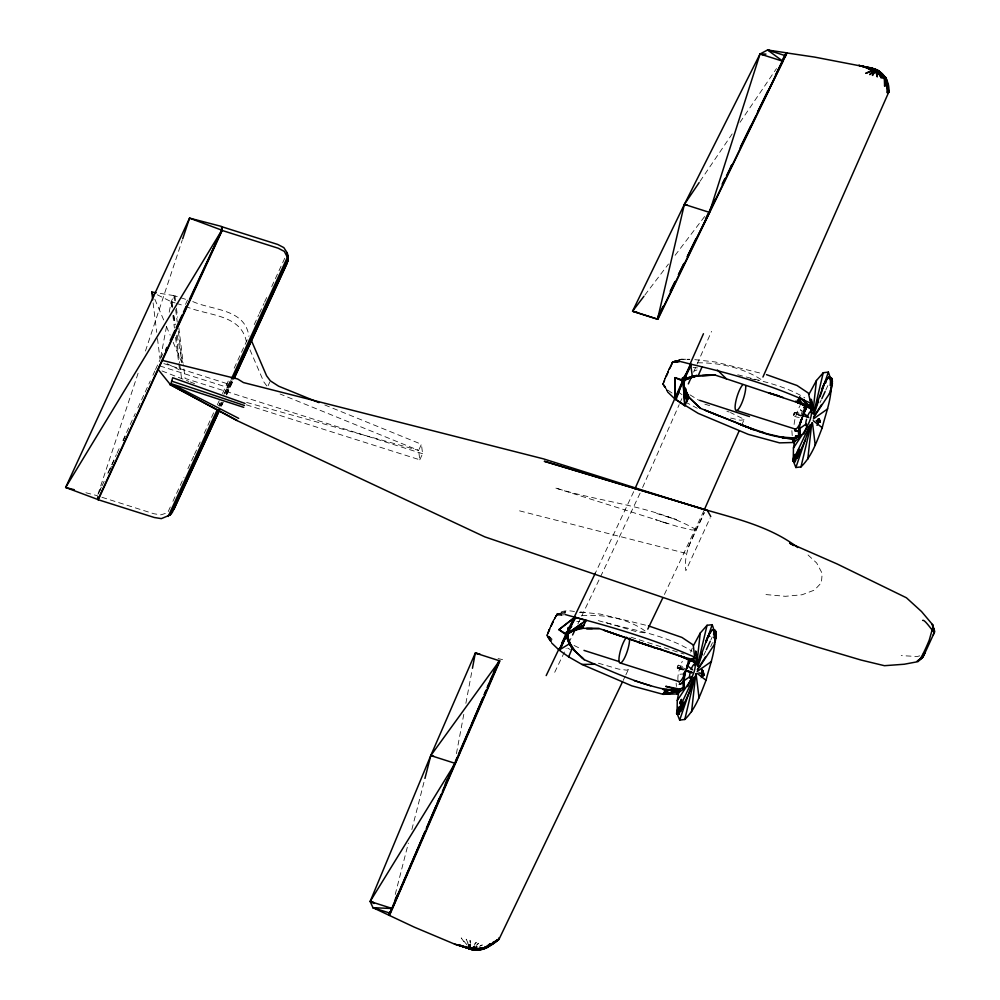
<?xml version="1.0" encoding="UTF-8"?>
<svg xmlns="http://www.w3.org/2000/svg" width="1000" height="1000" viewBox="0 0 1000 1000"><rect width="100%" height="100%" fill="white"/><g stroke="black" fill="none" stroke-linecap="round" stroke-linejoin="round"><path stroke-width="0.75" stroke-dasharray="5 3.75" d="M791.862 430.625L792.275 436.188M700.85 678.088L704.475 675.138L702.125 671.388L701.9 674.3L703.25 672.862L703.388 671.062L701.25 668.15M817.85 424.65L818.3 418.825L820.65 422.562L817.013 422.013L819.15 421.463L820.65 422.562L819.137 417.938L817.412 425.262M683.25 669.987L677.362 668.162L678.25 665.125L685.575 667.45M677.7 667.775L677.9 665.512M819.362 421.337L819.262 420.462L818.275 422.612L819.362 421.337L819.1 422.275L815.638 420.688M818.3 418.825L817.387 420.825L818.775 422.65L819.15 421.463L819.562 418.512L816.6 424.963M688.487 546.925L704.287 512.6C696.513 531.35 682.913 549.25 685.85 570.725L710.138 517.9M160.712 357.262L166.663 325.712M169.2 312.2L171.188 301.688L173.975 295.613L157.7 293M456.413 753.675L464.137 712.5M465.863 703.35L472.163 669.8M701.425 676.925L704.475 675.138L702.962 670.5L701.9 674.3L703.388 671.85L701.475 669.938L703.388 671.062L704.475 675.138L701.538 677.275M550.325 641.413L546.95 636.325L556.9 614.475L565.575 612.85L556.875 614.025L546.812 634.987L551.712 640.462L552 639.062L547.038 634.212C553.425 620.575 554.5 607.5 574.475 611.538M702.925 673.125L702.2 674.688L703.25 673.487M799.3 417.45C788.425 416.625 794.562 408.713 801.812 414.913M793.7 415.487L794.538 412.612L793.438 415.6L794.275 412.713L801.525 415.112M395.225 894.475L408.363 843.138M411.85 829.55L424.988 778.225M670.512 365.487L662.962 384.75L667.987 392.312L662.763 383.85L672.362 361.788L681.075 359.263L689.85 359.325L680.638 359.425L672.362 361.788L662.837 384.188L667.35 391.725M817.025 425.525L819.137 417.938L820.65 422.562L817.387 420.825M800.738 416.275L801.988 411.925M818.375 423.488L819.262 420.462M816.513 422.225L817.05 420.525L819.425 420.3L820.65 422.562L817.837 419.725L818.325 423.75M97.963 494.275L139.1 370.225M145.463 351.025L182.2 240.275M672.038 393.025L667.525 389.938L662.962 383.075L669.112 368.5M816.75 425.425L819.412 418.05L820.65 422.562L818.75 418.212M551.975 643.288L546.95 636.325L553.337 620.438M702.087 676.012L703.188 673.025M703.062 674.35L702.725 675.263L702.537 673.763L699.6 672.887M690.625 652.275L692.237 648.2M700.85 668.012L702.962 670.5L704.475 675.138L702.6 675.212L701.213 673.375L702.125 671.388M663.625 381.287L671.625 363.175M546.9 635.763L551.912 642.5L546.9 635.763L554.75 617.638M662.837 384.188L667.712 390.838L662.763 383.85L672.65 361.475L681.225 360.225L672.75 362.212L664.7 378.65M633.688 491.688L595.337 573.125M640.113 493.125L600.087 577.7M642.588 487.512L679.175 404.663M679.812 403.237L682.712 396.675M693.538 372.15L711.55 331.375M703.85 510.8L663.975 595.388M741.55 425.438L744.062 419.75L743.413 418.95L730.475 412.55M710.7 646.637L712.463 642.663M547.737 632.475L555.875 615.513M662.962 384.75L672.837 362.688L672.65 361.475M172.712 306.562L172.15 301.975L174.938 295.9L186.825 299.675M101.388 487.238L98.125 494.325L101.438 487.275M102.037 485.825L105.3 478.738M107.912 473.062L111.163 465.975M111.825 464.562L116.388 454.637M117.037 453.212L120.3 446.125M122.912 440.462L135.3 413.525M137.912 407.85L150.3 380.925M152.912 375.25L154.863 371M155.512 369.575L160.075 359.663M160.738 358.237L164 351.15M185.512 304.375L187.475 300.113M109.5 470.637L111.438 466.413M167.087 363.7L179.562 369.9L180.675 367.463M170.3 507.013L167.688 512.688L160.875 514.862L153.837 513.737L100.775 496.912M172.913 501.337L184 477.238M187.913 468.725L193.787 455.962M194.438 454.55L200.312 441.788M204.225 433.275L214.013 412M217.275 404.913L219.225 400.662M222.488 393.575L229 379.425M234.175 368.175L249.05 335.838M254.225 324.588L258.762 314.738M259.4 313.337L263.938 303.488M264.575 302.087L267.812 295.05M271.7 286.625L285.275 257.087M218.7 405.613L220.012 402.788M223.912 394.288L230.425 380.125M219.037 405.838L220.35 403M224.913 393.075L230.75 380.375M219.925 406.375L221.863 402.15M225.75 393.713L232.237 379.6M220.387 405.9L221.688 403.075M226.25 393.162L232.113 380.412M221.475 405.613L222.763 402.8M226.65 394.363L233.15 380.238M221.363 406.287L223.3 402.062M226.55 395L233.688 379.487M268.113 385.7L269.8 382.05M324.762 404.963L421.425 444.275L418.625 450.363L419.787 459.8L246.112 404.738M419.787 459.8L422.587 453.725L421.425 444.275M677.2 667.975L683.112 669.837L677.2 667.975L678.413 665.312M703.725 655.413L705.688 651.162M710.888 639.837L712.188 637.013M819.925 402.837L821.225 400.012M825.788 390.1L829.038 383.025M819.425 420.65L818.812 421.975L818.913 420.85L816.025 419.888M548.837 629.963L556.6 614.263L565.5 611.712L556.6 614.263M108.062 473.15L111.363 466.087M112.025 464.675L114.012 460.438M123.275 440.662L125.262 436.425M551.712 640.462L546.812 634.987L556.875 614.025M554.712 672.288L566.138 648.462M568.825 642.85L572.137 635.95M577.9 623.95L599.625 578.663M623.175 680.462L625.175 676.275M625.85 674.887L628.525 669.312L627.913 668.388M666.05 375.425L672.837 362.688L681.363 361.112L672.75 362.212M550.225 626.925L556.938 615.2L565.688 614.688L556.9 614.475M793.375 415.138L794.6 413.075M628.525 669.312L626.763 670.175L618.675 669.112L597.175 662.85M695.312 529.837L695.675 529.3C653.1 505.35 601.175 502.5 554.987 487.837L677.9 526.663L691.85 529.963L695.312 529.837L695.05 528.438M700.013 181.325L732.188 133.9M740 122.362L776.513 68.525M744.062 419.75L740.312 420.25L730.638 418.075M159.85 365.95L227.525 387.4L230.45 386.538L227.062 383.638L163.837 363.6M474.5 944.675L476.262 942.325L474.175 944.562M644.862 295.062L668.487 264.012M675.113 255.312L705.35 215.575M683.088 669.225L677.262 667.275L678.35 666.012M818.238 418.363L819.425 420.3L818.075 421.737L819.575 419.288L820.65 422.562M476.4 945.438L478.612 943.25L476.362 944.9M479.538 946.388L482.312 944.975L479.675 946.038M702.15 676.3L704.475 675.138L703.388 671.85M793.55 414.275L794.425 413.925M700.413 676.75L704.475 675.138L702.575 670.775M694.362 370.975L696.975 369.963M672.362 361.788L681.075 359.263L689.325 359.237M919.712 655.85L917.288 656.5L901.25 655.612M700.55 675.725L704.475 675.138L701.475 669.938M697.788 673.838L701.213 673.375L704.475 675.138L700.825 674.562L702.975 674.025L704.475 675.138L701.65 672.288L701.9 674.3L703.388 671.062L701.462 668.825L703.238 670.6L701.9 674.3L702.962 670.5L700.3 668.4M679.95 674.275L683.612 673.875M681.475 361.788L672.837 362.688L680.125 362.4M580.7 612.112L600.175 614.062L646.912 625.487M581.875 615.662C604.1 614.113 628.362 618.4 646.438 631.95L644.688 632.825L636.587 631.763L605.988 622.612M556.938 615.2L564.275 615.325M579.538 612.438L585.55 612.638L580.013 612.087M697.675 362.8C719.8 362.638 743.012 367.75 761.675 379.875L757.925 380.375M681.338 669.625L686.025 669.9M576.763 621.425L579.725 621.638M694.788 359.637L715.375 361.987L762 373.537M765.987 594.575L785.35 596.312L802.062 594.763L814.488 590.075L821.413 582.7L822.175 573.375L816.675 563L805.462 552.587M693.112 367.45L697.475 367.887M801.3 415.363L798.325 414.725L800.95 416.3M755.263 379.938L749.513 378.537M498.088 658.562L502.562 659.638M519.562 510.85L686.7 553.562M598.288 620.612C629.637 629.888 663.825 633.625 692.05 651.237M737.763 374.75C760.425 381.012 784.488 385.35 804.775 397.837M85.9 492.738L97.475 495.75M246.6 402.425L418.625 450.363L280.125 394.025M704.837 404.188L711.125 406.037M684.887 668.525L677.525 666.338L678.088 666.95M677.262 667.275L683.125 669.025M656.587 513.438L676.3 519.55L664.137 515.638M663.138 522.15L668.4 523.8L655.35 519.675M192.775 301.55C211.562 310.2 242.987 308.512 248.487 333.787M172.15 301.975L175.113 302.925M176.6 303.387L184.037 305.75M185.525 306.225C205.912 315.9 240.575 313.4 246.287 341.262M422.587 453.725L185.075 378.413L183.388 364.663M630.913 637.2L683.962 654.025M801.15 415.8L793.9 413.35L794.075 414.85M726.862 411.175L729.175 412.025M162 370.95L188.8 381.4M190.25 381.962L194.575 383.65M698.337 672.138L701.213 673.375M817.05 420.525L819.15 421.463M157.325 294.8L171.188 301.688L172.275 307.75M574.1 645.475L580.7 648.763M685.375 402.038L697.288 408.25M567.675 648.1L570.288 649.575M689.987 394.862L698.812 400.238M677.775 391.875L682.9 395.175M802.9 411.45L800.337 409.775L803.875 413.013M817.45 418.862L819.425 420.3M546.812 634.987L552 639.062M467.088 944.975L461.225 937.938L466.05 944.712M662.763 383.85L667.525 389.938M266.8 385.913L263.788 381.887L249.913 349.675M468.162 943.425L466.188 939.225L467.612 943.275M154.838 299.225L164.013 320.763M166.45 326.5L170.125 335.112M173.175 342.287L181.737 362.388M173.637 315.325L175.275 324.412M177.175 335.025L182.087 362.3M667.575 371.925L667.7 372.663M470.45 943.35L470.05 940.312L470.075 943.238M229.625 385.275L229.887 387.325M228.475 384.375L228.863 387.5M227.062 383.638L227.525 387.4M174.938 295.9L175.688 302.013M176.438 308.125L177.562 317.288M178.875 327.987L183.2 363.137M173.975 295.613L174.925 303.363M175.688 309.562L177.213 321.962M178.363 331.262L182.162 362.262M173.837 315.738L174.963 324.9M176.275 335.6L179.65 363.1M179.838 364.637L181.525 378.387M171.188 301.688L171.938 307.887M172.9 315.637L174.412 328.038M175.562 337.337L178.6 362.15M178.8 363.7L179.562 369.9M153.112 302.9L156.725 332.362M157.487 338.562L159.963 358.713M676.137 683.112L676.425 686.45M551.775 623.638L551.838 624.513M794.112 424.462A14.05 3.362 -72.4 0 1 800.163 405.538M677.938 679.75A14.05 3.362 -72.4 0 1 682.312 661.25M703.25 672.862L702.6 675.212L700.875 673.062L702.975 674.025L701.263 671.4L703.25 672.862"/><path stroke-width="1.5" d="M799.5 437.287L799.55 427.3M923.112 654.388L925.05 652.75L922.425 657.55L917.188 661.1L921.975 658.125L923.962 655.113L934.35 632.525L932.862 624.987L921.525 611.538L906.413 597.775L837.125 563.962L789.638 543.175L793.6 545.525M219.525 409.837L172.288 512.513L170.225 514.938L161.337 518.625L154.3 517.5L98.3 499.75L222.188 230.463L221.725 226.7L277.725 244.45L283.825 247.613L287.225 252.875L287.75 255.525L287.962 261.075L233.8 378.812M576.55 652.5C571.188 648.913 564.85 637.812 567.362 632.475L559.1 650.088L568.663 656.85L581.938 664.425L631.788 685.837L663.05 694.325L677.025 693.913L682.962 689.412L684.35 686.513L683.8 680.2L682.487 683.55M693.462 645.588L700.238 633.075L707.05 625.3L712.163 624.7C719.463 642.638 710.275 662.575 706.038 680.288C700.6 694.087 695.662 708.875 684.788 719.475L679.675 720.088L677.038 713.438L677.275 700.525L678.812 691.938M808.975 394.275L816.438 380.513L823.25 372.738L828.35 372.125C835.662 390.075 826.475 410 822.237 427.725C816.787 441.525 811.862 456.3 800.975 466.912L795.875 467.512L793.238 460.863L793.462 447.962L794.75 440.8M667.987 392.312L675.163 399.225L698.225 413.387L748.337 434.387L779.575 442.875L793.413 442.488L799.188 438.013L798.763 431.763L800.875 419.85L800.413 422.438M686.375 668.575L690.4 659.975L686.438 668.8M867.288 68.438L871.85 68.375L878.188 70.562L883.8 76.287L878.775 70.963L867.663 67.325C880.075 68.438 890.225 78.938 888.812 92.013L887.312 92.7L887.55 86.225L886.075 78.412L878.65 71.25L867.663 67.325L814.513 57.075L786.975 52.975L783.612 58.438M682.95 683.275L683.737 681.137L683.475 685.7L685.075 672.475L683.35 675L685.288 670.925M287.962 261.075L287.75 255.525M792.712 460.763L794.663 461.912L792.712 460.763L794.438 454.513M696.425 655.413L695.713 650.962M792.75 438.725L793.413 442.488L795.675 436.025L799.675 435.487L799.188 438.013L800.3 433.438L799.188 438.013L800.562 434.913L799.362 428.375M762.925 377.05L888.812 92.013L885.888 77.65L878.65 71.25L862.613 66.162L878.65 71.25L885.4 78.55L884.625 86.2L884.338 78.537L878.65 71.25L864.85 66.662M682.638 378.65L684.062 384.475L682.475 378.512L684.137 383L685.188 377.95M691.587 711.7L695.75 673.9M696.75 664.837L700.238 633.075M807.788 459.125L811.775 422.837M812.775 413.775L816.438 380.513M933.325 634.763L934.362 631.188L933.062 626.6L929.25 640.125A65.225 15.588 -72.4 0 1 922.013 655.863L919.625 659.825M158.15 369.462L170.6 384.875L172.688 377.738L245.025 403.462M683.3 686.938L682.962 689.412L684.225 684.775L682.962 689.412L682.837 687.812M683.475 685.7L683.988 682.025L679.237 684.338L684.05 682.663M566.45 631.925L568 636.35L566.812 632.475L568.025 635.037L568.25 633.4M714.65 642.825L715.987 638.175L714.175 637.8L714.375 632.475L713.662 630.4L712.412 629.75L708.062 636.025L697.275 665.938M715.987 638.175L715.9 631.65L714.925 630.225L712.412 629.75L713.413 630.6L714.925 630.225L713.662 630.4L715.487 630.775L714.087 631.275L715.9 631.65L714.375 632.475L716.188 632.85L714.513 634L716.325 634.375L714.463 635.788L716.287 636.163L714.175 637.8M829.412 393.587L832.163 385.625L830.35 385.25L830.55 379.938L829.85 377.863L828.6 377.212L824.25 383.475L813.462 413.387M832.163 385.625L832.087 379.113L831.1 377.688L828.6 377.212L829.587 378.062L831.1 377.688L829.85 377.863L831.663 378.237L830.275 378.738L832.087 379.113L830.55 379.938L832.362 380.312L830.7 381.45L832.513 381.825L830.65 383.25L832.463 383.625L830.35 385.25M389.375 915.425L390.325 911.988L389.375 915.425L414.237 927.125L454.5 944.075L471.413 949.438L474.65 946.263L470.712 949.225L469.45 944.663L468.85 948.637C479.65 953.05 491.5 946.25 499.162 938.975L622.5 681.85M686.2 377.188L682.712 379.875L684.875 389.925L688.688 397.175L684.862 405.812L676.075 399.65L683.062 380.2L690.65 364.137C731.575 373.663 772.75 385.262 810.738 403.237L812.8 407.175L811.425 410.3L803.737 399.438M683.587 686.55L684.112 683.525M472.45 668.275L475.312 653.025L478.325 653.75M682.987 682.288L685.763 670.625M683.213 683.525L683.737 681.137M657.537 319.163L684.375 204.387L760.037 53.975L767.575 50L786.612 52.838L657.537 319.163L632.575 311.2L684.375 204.387L699.15 182.6M684.788 719.475L694.837 676.95M697.712 664.8L707.05 625.3M800.975 466.912L811.038 424.375M813.55 413.75L823.25 372.738M681.475 361.788L690.65 364.137L690.8 365.213L683.938 380.425L674.837 377.638L675.163 399.225L676.075 399.65M805.925 405.688L809.55 408.1L810.738 403.237L808.425 393.137L797.025 385.5L766.513 374.65M424.988 778.225L430.788 755.575L475.312 653.025L499.9 660.938L390.425 913.337M806.95 406.912L807.188 406.012L804.175 412.275L803.913 410.838M800.1 424.225L802.275 417.075M798.95 436.662L800.1 432.4L798.763 431.763L799.55 429.363M389.012 915.25L389.963 911.812L389.012 915.25L372.975 907.7L370.15 901.462L430.788 755.575L499.55 660.763L390.075 913.162L372.975 907.7L392.287 908.525L425.15 831.338M682.975 682.962L683.8 680.2M800.713 421.938L801.625 418.975M799.525 432.238L799.875 431.138L794.675 430.662L799.975 431.675M390.075 913.162L391.725 907.875M804.175 412.275L805.688 407.475M687.463 256.625L709.45 212.387L760.037 53.975L765.962 54.1M874.312 69.037L873.35 72.013L875.25 69.338L876.2 72.987L876.05 69.6L870.225 69.45M804.087 411.763L802.788 415.688L807.537 405.913M182.688 238.8L189.55 218.125L221.388 226.4L221.85 230.188L97.938 499.538L65.638 487.475L189.55 218.125L221.85 230.188L189.438 299.4M810.738 403.237L808.925 407.388L797.913 402.713L799.725 397.25L809.6 405.838L808.925 407.388L809.55 408.1M683.625 683.125L683.988 682.025M679.675 720.088L693.95 678.175M697.887 666.612L702.312 653.6M706.25 642.038L712.163 624.7M795.875 467.512L810.138 425.6M814.087 414.038L818.512 401.025M819.987 396.7L828.35 372.125M678.263 707.062L676.525 713.3L678.75 714.4L676.612 713.662M806.762 406.3L805.9 408.688L804.175 407.038M798.288 433.062L798.763 431.763M685.888 670.275L683.575 677.362M696.188 651.9L696.812 660.525L695.413 663.45L693.188 661.363L681.175 656.562L599.163 628.538L586.4 628.575L592.3 628.575M693.787 677.35L676.875 713.6L679.212 713.787L678.012 711.838L682.75 701.688L678.9 710.15L680.763 710.938L690.788 689.3M809.963 424.8L792.8 461.125L794.925 461.85L793.062 461.062L795.387 461.25L794.2 459.3L798.925 449.15L795.075 457.6L796.95 458.4L805.55 439.538M684.325 686.075L683.288 688.725L684.225 684.775M696.812 660.525L694.975 663.05L692.65 661.338L693.012 659.163L695.413 663.45L696.812 660.525L694.65 657.15C656.162 640.275 615.525 627.888 574.875 617.225L558.888 629.675L565.988 634.7L559.987 649.55L559.1 650.088L551.975 643.288M687.6 686.612L691.825 677.262M803.787 434.075L806.562 427.225M684.35 686.513L678.875 690.05L665.987 689.475L663.05 694.325L678.188 691.5C644.987 687.412 614.65 672.5 584.212 659.7L572.537 648.775L569.35 643.875L565.988 634.7L566.675 634.987L559.987 649.55L574.875 617.225L586.112 620.45L582.225 628.575L574.362 630.15L567.463 633.688L586.112 620.45L566.55 634.1L559.1 650.088L569.938 643.5L566.438 632.612L567.675 638.4M569.263 629.825L571.275 626.2L568.962 627.55M810.125 399.9L810.975 399.237L811.562 399.888L812.8 407.175L811.425 410.3L812.325 407.663L810.987 407.75M374.113 903.525L370.15 901.462L455.138 763.35L483.025 697.463M484.237 694.587L486.05 690.3M487.262 687.425L489.087 683.138M490.3 680.263L492.113 675.975M493.325 673.1L495.15 668.812M436.112 805.612L426.375 828.487L441.163 794.237M437.325 802.75L439.15 798.462M445.238 784.175L447.062 779.887M632.95 311.35L657.9 319.312L786.975 52.975M682.387 378.062L684.087 385.588L682.925 381.1L674.837 377.638L675.163 399.225L690.65 364.137L692.438 377.238L683.062 380.2L687.025 378.988M395.213 899.438L397.062 895.163M392.488 906.737L425.138 831.263M442.388 791.388L454.1 764.325M455.325 761.488L457.175 757.212M458.413 754.362L470.138 727.312M471.375 724.463L483.088 697.412M484.325 694.562L486.175 690.288M487.413 687.438L499.125 660.387M709.575 632.913L705.812 641.5L710.65 631.275M801.075 402.475L797.45 400.062L808.925 407.388L797.913 402.713L799.725 397.25L807.55 405.288M684.925 671.862L683.925 674.163L685.1 671.675M683.575 676.05L685.075 672.475L683.75 674.85M634.938 488.862L685.225 375M690.25 363.625L703.462 333.725M684.85 391.825L686.087 389.012M688.35 383.9L691.675 376.362M702.025 366.962L698.213 375.625L682.712 379.875L686.975 401.037L682.8 380.375L686.275 377.612M704.475 509.387L739.038 431.138M714.275 643.037L715.438 640.387M830.45 390.5L831.625 387.85M681.55 699.338L680.062 702.613L681.338 699.9M679.675 703.662L681.475 699.712M679.887 712.638L678.012 711.838L680.763 710.938L684.613 702.475L682.837 706.287M796.062 460.087L794.2 459.3L796.95 458.4L800.8 449.938L799.025 453.75M696.363 660.875L695.288 661.712L695.413 663.45L696.488 661.213M168.15 516.45L217.087 410.1M231.4 378.975L287.688 256.637L287.225 252.875M170.225 514.938L218.438 410.15M232.763 379L288.137 258.637L284.288 251.375L278.188 248.212L222.188 230.463M173.975 509.288L219.412 410.525M234.338 378.075L286.913 263.8M677.038 713.438L680.288 706.35M706.338 649.75L710.238 641.263M713.5 634.188L714.8 631.35M793.238 460.863L796.488 453.787M821.875 398.587L825.138 391.512M800.5 434.55L799.513 436.675L800.562 434.913L795.675 436.025L796 437.887C776.875 439.212 758.5 431.512 740.95 424.837L766.825 433.713L784.275 437.75M165.613 350.25L166.938 347.425M170.25 340.363L174.875 330.475M176.2 327.65L182.15 314.938M183.475 312.113L186.125 306.462M804.45 409.7L805.537 407.413M826.825 378.738L821.988 388.963L825.75 380.375L825.962 382.688M648.425 625.862L681.925 637.425L693.25 644.963L694.65 657.15L692.65 661.338L681.688 656.375L664.163 650.537M546.188 675.588L558.95 648.962M561.65 643.363L595.337 573.125M572.6 635L575.487 628.962M647.788 629.138L662.625 598.2M568.663 656.85L572.5 647.625L565.988 636.213M665.125 690.037L663.012 689.412L678.875 690.05L677.025 693.913L680.25 689.175L665.738 686.338L678.875 690.05L668.15 694.175M709.5 210.75L714.938 199.562M722.425 184.175L725.138 178.588M726.5 175.787L731.95 164.6L730.5 167.35M740.788 146.412L751 125.438M757.8 111.45L768 90.463M775.487 75.088L782.962 59.7M657.6 317.587L662.987 306.488M670.4 291.225L675.125 281.512L670.288 291.175M678.487 274.575L683.888 263.475M687.25 256.537L696.012 238.5M705.45 219.075L708.15 213.525M569.562 644.663L570.312 644.237L566.613 634.025L574.875 617.225L565.688 614.688M722.225 184.088L724.987 178.512M740.163 147.8L756.025 115.7M757.4 112.912L782.913 61.275L782.6 59.55M678.525 274.587L684.025 263.538M683.275 382.325L684.862 405.812L682.925 381.1L690.8 365.213L683.062 380.2M675.163 399.225L678.9 391.812M783.25 58.288L786.612 52.838M498.6 938.075L499.162 938.975C490.575 942.925 485.125 951.825 474.375 950L454.5 944.075M868.725 68.662L873.238 68.737L877.275 70.1L882.312 75.512L878.188 70.562L870 67.9C883.875 70.8 888.288 78.838 887.312 92.7M811.938 402.163L811.4 403.137L812.05 402.863M812.8 407.175L811.175 408.825L811.363 409.938L812.325 407.663M813.5 417.175L821.637 404.487M697.312 669.712L705.462 657.025M571.838 624.538L575.788 617.65M665.987 689.475L663.05 694.325L676.038 691.15L668.462 689.887L663.05 694.325L669.275 690.013M695.85 655.475L696.375 654.6M221.85 230.188L65.638 487.475L74.312 489.725M923.962 655.113L921.975 658.125L921.775 656.513M793.462 447.962L807.875 426.213M813.812 417.262L830.763 391.688M677.275 700.525L691.675 678.787M697.613 669.837L714.562 644.25M498.812 939.587L493.113 943.6L499.162 938.975L485.225 948.413L473.688 950L458.338 944.9L471.413 949.438L476.987 946.938L472.675 949.788L458.338 944.9M783.3 58.587L785.4 55.688L785.188 54.488M884.338 78.537L877.975 71.213L881.35 78.012L876.975 70.987L862.613 66.162L877.975 71.213L882.987 78.35L886.075 78.412L888.512 92.5M687.438 664.775L688.938 662.75M643.925 296.3L632.575 311.2L637.3 312.45M811.787 406.788L812.562 405.85L811.2 405.825M682.925 381.1L693.1 376.125L715.15 375.075L797.913 402.713L809.6 405.838M634.275 680.662L650.6 685.75M874.262 70.175L865.75 73.338L873.15 69.825L875.013 70.412L858.8 65.275L875.713 70.625L872.412 75.438L875.013 70.412L874.262 70.175L869.725 74.6L875.713 70.625L877.262 76.9L876.975 70.987M485.225 948.413L490.112 943.763L484.125 948.45L474.375 950L460.588 945.375M568.263 639.637L568.325 640.575L566.613 634.025L570.638 632.2M922.425 657.55L917.925 661.663L904.237 664.237L884.45 665.7L860.987 660.037L817.013 646.988L693.037 607.675L484.787 536.862L236.675 420.438L169.65 384.35L237.213 420.462M687.487 399.9L684.875 389.925L688.55 396.213L684.7 388.05L687.487 399.9L686.075 394.5L700.487 408.338L751.1 428.575L704.85 410.125M567.362 632.475L566.55 634.1L568.138 638.075L566.538 633.025M574.875 617.225L558.888 629.675L566.55 634.1M683.25 657.35L681.175 656.562L690.337 660.362L694.65 657.15M763.088 432.375L759.925 431.763M798.938 429.087L806.125 424.038M813.312 418.975L827.688 408.862M683.938 680.812L689.925 676.6M697.113 671.55L711.488 661.438M497.562 939.9L485.913 948.213L493.438 943.112L492.925 942.35M464.8 946.488L474.375 950L485.788 947.3L489.363 944.825M568.4 628.85L570.938 627.15M682.712 379.275L683.45 377.6L685.987 375.975M691.55 660.875L693.5 659.575L681.175 656.562L684.887 657.475M568.275 629.663L570.4 628.263M796 437.887L800.562 434.913M477.175 948.55L474.375 950L486.1 947.837L493.438 943.112M571.275 626.2L568 628.2L570.625 626.987M799.675 435.487L795.387 438.038L779.525 436.987M568.138 628.15L571.825 625.962L568.225 628.387L570.913 627.025M798.662 435.05L799.525 434.562M569.513 632.725L583.975 624.938L567.463 633.688M580.9 627.837L574.362 630.15L583.45 626.013L572.863 631.163L580.875 627.925M684.912 379.963L683.938 380.425L683.612 378.537M696.675 375.262L692.438 377.238L698.213 375.625L715.15 375.075L711.038 375.238M574.362 630.15L583.45 626.013M695.688 375.625L690.863 377.675L689.013 377.175L689.125 377.987L683.938 380.425L688.15 378.462L683.763 379.387L687.7 377.738M475.712 947.638L473.075 948.713L474.538 949.65L486.1 947.837M782.412 437.425L794.562 439.913L794.087 438L781.912 437.6L785.725 438.288M684.237 379.175L692.35 376.512L693.25 377.013L693.1 376.125M683.888 380.062L682.8 380.375L683.15 381.725M690.337 660.362L693.5 659.575M710.775 516.55L707.25 510.262L544.45 461.337L707.25 510.262C738.65 519.263 771.35 527.35 797.775 547.537M472.675 949.788L481.1 948.012L473.688 950L484.125 948.45M868.988 69.412L873.238 68.737L876.05 69.6L878.575 73.875L877.275 70.1L871.85 68.375M702.438 375.487L713.025 375.175M581.938 664.425L595.1 664.262M599.163 628.538L578.612 628.263M668.462 689.887L678.875 690.05M567.425 633.275L566.475 633.212L568.025 639.562L567.013 636.237M783.2 397.537L768.575 392.65M152.725 299.8L151.775 292.05L156.213 292.762M565.988 634.7L566.675 634.825M827.775 377.688L829.587 378.062M708.062 636.025L709.875 636.4M678.863 655.788L681.688 656.375M373.075 902.138L370.15 901.462L392.287 908.525M433.812 756.287L430.788 755.575L455.138 763.35M475.675 653.2L480.188 654.287M372.975 907.7L377.225 908.725M829.287 377.312L830.413 377.587M162.325 360.387L237.625 378.975L243.425 382.562L543.475 458.862L706.55 510.425M713.112 629.85L714.237 630.125M763.05 54.725L760.037 53.975L782.913 61.275L767.575 50L773.438 51.5M687.288 205.125L684.375 204.387L709.45 212.387M653.363 647.4L662.975 649.987L650.638 646.55L603.638 630.112M922.613 620.4C925.3 618.675 937.087 639.062 934.175 629.575L934.35 632.525M797.7 401.875L795.588 401.238L797.913 402.713M471.85 948.188L469.038 947.325L471.85 948.188L471.062 947.913M686.188 670.888L692.062 672.712M470.712 949.225L469.963 948.988L469.45 944.663M769.65 393.312L779.163 395.95M736.688 410.513L795.638 429.2M620.513 663.05L679.45 681.75M767.575 50L785.4 55.688M583.987 650.4L619.263 661.612M750.8 428.85L753.5 429.725M685.975 670.812L691.838 672.7M699.625 400.337L749.475 416.55M243.738 407.35L171.513 383.812L238.675 418.35M468.512 947.425L473.963 949.2L468.913 947.412M802.975 415.588L808.775 417.5M467.587 947.362L474.538 949.65L468.7 947.575M172.237 381.312L244.462 405.487M687.45 670.688L691.825 672.138M604.862 630.525L619.362 635.612M738.213 423.713L751.1 428.575M318.988 402.612L278.587 386.175L270.35 380.838L266.588 375.8L251.5 340.788M706.038 410.6L720.212 416.388M798.4 455.3L796.538 454.5L796.95 458.4M793.525 460.45L795.387 461.25M682.225 707.837L680.35 707.05L680.763 710.938M677.35 713L679.212 713.787M808.925 407.388L800.288 403.338L799.725 397.25L801.062 403.55M885.888 77.65L885.037 77.013L888.812 92.013L887.55 86.225L886.425 86.337L885.4 78.55M803.112 412.8L807.613 416.312M813.238 420.7L822.237 427.725M686.912 665.362L692.537 669.762M697.038 673.275L706.038 680.288M484.975 946.6L485.788 947.3M581.4 657.025L582.775 658.3M688.688 397.175L700.487 408.338M584.212 659.7L575.462 651.488L569.938 643.5L572.537 648.775M717.387 370L726.413 378.85M794.562 439.913L792.65 437.962L793.413 442.488M887.837 85.825L886.225 78.112M804.025 407.362L805.588 409.35M683.388 377.612L684.663 379.738M694.975 663.05L693.012 659.163L693.188 661.363M468.812 944.825L470.125 947.625L470.087 944.7M151.775 292.05L153.613 296.363M683.162 378.762L684.3 381.475L682.588 378L684.137 383M567.225 632.75L568.025 635.037M886.338 85.625L888.2 91.225M566.675 634.987L568.325 640.575M932.1 624.3L933.7 630.062L932.862 624.987M683.775 384.35L686.975 401.037L684.287 386.388M785.55 54.638L785.763 55.825M811.363 409.938L811.175 408.825L811.425 410.3M933.062 626.6L933.988 632.425M810.638 407.8L811.188 412.3M812.487 422.825L815.25 445.375M694.625 661.875L694.987 664.875M696.1 673.9L699.05 697.938M97.987 497.238L98.3 499.75M97.625 497.013L97.938 499.538M688.812 661.05L688.888 662.15M676.675 689.45L676.862 691.875M695.288 661.712L695.387 663.025M804.625 407.163A14.05 3.362 -72.4 0 1 800.238 422.9A14.05 3.362 -72.4 0 1 794.65 428.85M745.662 385.725A14.05 3.362 -72.4 0 1 740.188 406.438A14.05 3.362 -72.4 0 1 735.275 404.65A14.05 3.362 -72.4 0 1 742.8 384.675M807.275 417A7.488 1.787 -72.4 0 1 811.413 413.062A7.488 1.787 -72.4 0 1 807.588 425.037A7.488 1.787 -72.4 0 1 806.562 419.225M691.087 669.538A7.488 1.787 -72.4 0 1 695.225 665.6A7.488 1.787 -72.4 0 1 691.4 677.575A7.488 1.787 -72.4 0 1 690.375 671.762M629.487 638.263A14.05 3.362 -72.4 0 1 624 658.975A14.05 3.362 -72.4 0 1 619.1 657.188A14.05 3.362 -72.4 0 1 626.613 637.212M688.438 659.7A14.05 3.362 -72.4 0 1 684.05 675.45A14.05 3.362 -72.4 0 1 678.462 681.388M650.987 646.188L637.762 642.038L650.987 646.188"/></g></svg>
